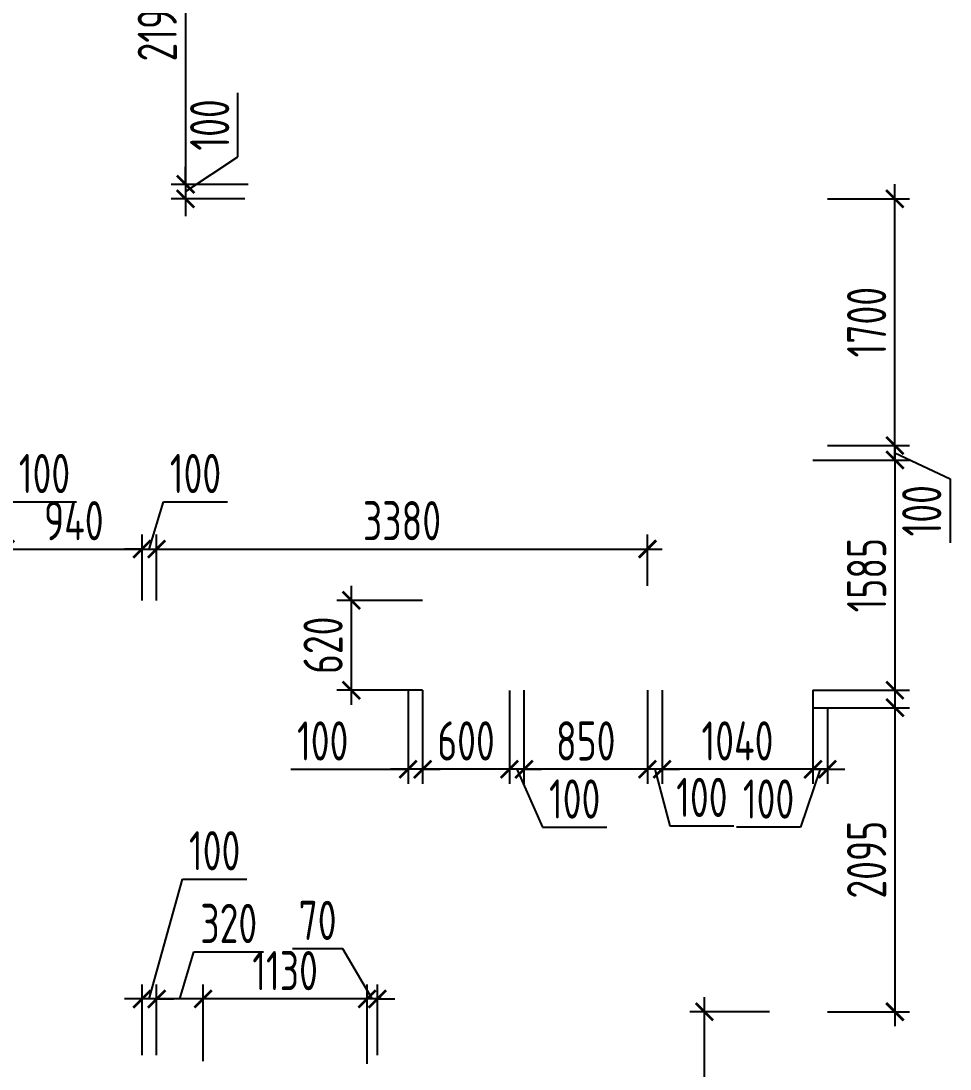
# Model space of a CAD drawing. Header units: millimetres. Extents: x -350007 to 535970, y -888 to 133718.
# Drawn here: x -205589 to -199190, y 106406 to 113626 of the extents above; entities that cross this region are included whole.
import ezdxf

# ---------------------------------------------------------------- set-up
doc = ezdxf.new("R2010")
doc.units = ezdxf.units.MM
doc.layers.add('АР_Размеры нов.', color=15, linetype='Continuous', lineweight=0)
doc.styles.add('ISOCPEUR', font='isocpeur.ttf', dxfattribs={"width": 0.7})
doc.dimstyles.new('R_100', dxfattribs={"dimtxt": 270, "dimasz": 120, "dimexe": 100, "dimexo": 0, "dimgap": 60, "dimtad": 1, "dimdec": 0, "dimrnd": 5, "dimzin": 0, "dimdsep": 46, "dimtxsty": 'ISOCPEUR', "dimblk": 'ARCHTICK', "dimcen": 0, "dimdle": 100, "dimclrd": 256, "dimclre": 256, "dimclrt": 256, "dimadec": 0, "dimazin": 0, "dimtfac": 2, "dimtdec": 0, "dimtofl": 0, "dimtmove": 1, "dimatfit": 3, "dimfxl": 1, "dimtvp": 3, "dimtolj": 1, "dimtzin": 0, "dimarcsym": 0})

# ---------------------------------------------------------------- blocks, each defined once
blk = doc.blocks.new('_ArchTick')
at = {"color": 0, "linetype": 'ByBlock', "const_width": 0.15}
blk.add_lwpolyline([(-0.5, -0.5), (0.5, 0.5)], dxfattribs=at)
blk = doc.blocks.new('*D2636')
at = {"layer": 'АР_Размеры нов.', "lineweight": -2, "ltscale": 100, "transparency": 16777216}
for p, q in [((-204334.4, 106461.5), (-204334.4, 106988.9)), ((-203204.4, 106443), (-203204.4, 106988.9)), ((-203104.4, 106888.9), (-204434.4, 106888.9))]:
    blk.add_line(p, q, dxfattribs=at)
at = {"layer": 'АР_Размеры нов.', "lineweight": -2, "ltscale": 100, "transparency": 16777216, "xscale": 120, "yscale": 120, "zscale": 120, "rotation": 180}
blk.add_blockref('_ArchTick', (-204334.4, 106888.9), dxfattribs=at)
at = {"layer": 'АР_Размеры нов.', "lineweight": -2, "ltscale": 100, "transparency": 16777216, "xscale": 120, "yscale": 120, "zscale": 120}
blk.add_blockref('_ArchTick', (-203204.4, 106888.9), dxfattribs=at)
at = {"layer": 'АР_Размеры нов.', "ltscale": 100, "transparency": 16777216, "insert": (-203769.4, 107083.9), "char_height": 270, "attachment_point": 5, "style": 'ISOCPEUR'}
blk.add_mtext('\\A1;1130', dxfattribs=at)
blk = doc.blocks.new('*D2637')
at = {"layer": 'АР_Размеры нов.', "lineweight": -2, "ltscale": 100, "transparency": 16777216}
for p, q in [((-203372.4, 107235), (-203719.2, 107235)), ((-203169.1, 106888.9), (-203372.4, 107235)), ((-203204.4, 106500.7), (-203204.4, 106988.9)), ((-203133.9, 106500.7), (-203133.9, 106988.9)), ((-203204.4, 106888.9), (-203324.4, 106888.9)), ((-203133.9, 106888.9), (-203204.4, 106888.9)), ((-203133.9, 106888.9), (-203013.9, 106888.9))]:
    blk.add_line(p, q, dxfattribs=at)
at = {"layer": 'АР_Размеры нов.', "lineweight": -2, "ltscale": 100, "transparency": 16777216, "xscale": 120, "yscale": 120, "zscale": 120}
blk.add_blockref('_ArchTick', (-203204.4, 106888.9), dxfattribs=at)
at = {"layer": 'АР_Размеры нов.', "lineweight": -2, "ltscale": 100, "transparency": 16777216, "xscale": 120, "yscale": 120, "zscale": 120, "rotation": 180}
blk.add_blockref('_ArchTick', (-203133.9, 106888.9), dxfattribs=at)
at = {"layer": 'АР_Размеры нов.', "ltscale": 100, "transparency": 16777216, "insert": (-203545.8, 107430), "char_height": 270, "attachment_point": 5, "style": 'ISOCPEUR'}
blk.add_mtext('\\A1;70', dxfattribs=at)
blk = doc.blocks.new('*D3147')
at = {"layer": 'АР_Размеры нов.', "lineweight": -2, "ltscale": 500, "transparency": 16777216}
for p, q in [((-204454.9, 114793.8), (-204454.9, 112400.4)), ((-204022.7, 114693.8), (-204554.9, 114693.8)), ((-204022.7, 112500.4), (-204554.9, 112500.4))]:
    blk.add_line(p, q, dxfattribs=at)
at = {"layer": 'АР_Размеры нов.', "lineweight": -2, "ltscale": 500, "transparency": 16777216, "xscale": 120, "yscale": 120, "zscale": 120}
for p, rotation in [((-204454.9, 114693.8), 90), ((-204454.9, 112500.4), 270)]:
    blk.add_blockref('_ArchTick', p, dxfattribs=dict(at, rotation=rotation))
at = {"layer": 'АР_Размеры нов.', "lineweight": 13, "ltscale": 500, "transparency": 16777216, "insert": (-204649.9, 113597.1), "char_height": 270, "attachment_point": 5, "rotation": 90, "style": 'ISOCPEUR'}
blk.add_mtext('\\A1;2195', dxfattribs=at)
blk = doc.blocks.new('*D3148')
at = {"layer": 'АР_Размеры нов.', "lineweight": -2, "ltscale": 500, "transparency": 16777216}
for p, q in [((-204093.9, 112688.9), (-204093.9, 113130.2)), ((-204454.9, 112450.5), (-204093.9, 112688.9)), ((-204454.9, 112500.4), (-204454.9, 112620.4)), ((-204022.7, 112500.4), (-204554.9, 112500.4)), ((-204454.9, 112500.4), (-204454.9, 112400.7)), ((-204046.4, 112400.7), (-204554.9, 112400.7)), ((-204454.9, 112400.7), (-204454.9, 112280.7))]:
    blk.add_line(p, q, dxfattribs=at)
at = {"layer": 'АР_Размеры нов.', "lineweight": -2, "ltscale": 500, "transparency": 16777216, "xscale": 120, "yscale": 120, "zscale": 120}
for p, rotation in [((-204454.9, 112500.4), 270), ((-204454.9, 112400.7), 90)]:
    blk.add_blockref('_ArchTick', p, dxfattribs=dict(at, rotation=rotation))
at = {"layer": 'АР_Размеры нов.', "lineweight": 13, "ltscale": 500, "transparency": 16777216, "insert": (-204288.9, 112909.5), "char_height": 270, "attachment_point": 5, "rotation": 90, "style": 'ISOCPEUR'}
blk.add_mtext('\\A1;100', dxfattribs=at)
blk = doc.blocks.new('*D3202')
at = {"layer": 'АР_Размеры нов.', "lineweight": -2, "ltscale": 500, "transparency": 16777216}
for p, q in [((-204494.6, 106888.9), (-204397.1, 107213.9)), ((-204397.1, 107213.9), (-203918, 107213.9)), ((-204654.8, 106500.7), (-204654.8, 106988.9)), ((-204334.4, 106461.5), (-204334.4, 106988.9)), ((-204234.4, 106888.9), (-204754.8, 106888.9))]:
    blk.add_line(p, q, dxfattribs=at)
at = {"layer": 'АР_Размеры нов.', "lineweight": -2, "ltscale": 500, "transparency": 16777216, "xscale": 120, "yscale": 120, "zscale": 120, "rotation": 180}
blk.add_blockref('_ArchTick', (-204654.8, 106888.9), dxfattribs=at)
at = {"layer": 'АР_Размеры нов.', "lineweight": -2, "ltscale": 500, "transparency": 16777216, "xscale": 120, "yscale": 120, "zscale": 120}
blk.add_blockref('_ArchTick', (-204334.4, 106888.9), dxfattribs=at)
at = {"layer": 'АР_Размеры нов.', "lineweight": 13, "ltscale": 500, "transparency": 16777216, "insert": (-204157.6, 107408.9), "char_height": 270, "attachment_point": 5, "style": 'ISOCPEUR'}
blk.add_mtext('\\A1;320', dxfattribs=at)
blk = doc.blocks.new('*D3203')
at = {"layer": 'АР_Размеры нов.', "lineweight": -2, "ltscale": 500, "transparency": 16777216}
for p, q in [((-204704.8, 106888.9), (-204475.2, 107714.9)), ((-204475.2, 107714.9), (-204033.9, 107714.9)), ((-204754.8, 106500.7), (-204754.8, 106988.9)), ((-204654.8, 106500.7), (-204654.8, 106988.9)), ((-204754.8, 106888.9), (-204874.8, 106888.9)), ((-204654.8, 106888.9), (-204754.8, 106888.9)), ((-204654.8, 106888.9), (-204534.8, 106888.9))]:
    blk.add_line(p, q, dxfattribs=at)
at = {"layer": 'АР_Размеры нов.', "lineweight": -2, "ltscale": 500, "transparency": 16777216, "xscale": 120, "yscale": 120, "zscale": 120}
blk.add_blockref('_ArchTick', (-204754.8, 106888.9), dxfattribs=at)
at = {"layer": 'АР_Размеры нов.', "lineweight": -2, "ltscale": 500, "transparency": 16777216, "xscale": 120, "yscale": 120, "zscale": 120, "rotation": 180}
blk.add_blockref('_ArchTick', (-204654.8, 106888.9), dxfattribs=at)
at = {"layer": 'АР_Размеры нов.', "lineweight": 13, "ltscale": 500, "transparency": 16777216, "insert": (-204254.6, 107909.9), "char_height": 270, "attachment_point": 5, "style": 'ISOCPEUR'}
blk.add_mtext('\\A1;100', dxfattribs=at)
blk = doc.blocks.new('*D3236')
at = {"layer": 'АР_Размеры нов.', "lineweight": -2, "ltscale": 500, "transparency": 16777216}
for p, q in [((-201173.4, 109015.3), (-201173.4, 108371.2)), ((-200133.9, 109015.3), (-200133.9, 108371.2)), ((-200033.9, 108471.2), (-201273.4, 108471.2))]:
    blk.add_line(p, q, dxfattribs=at)
at = {"layer": 'АР_Размеры нов.', "lineweight": -2, "ltscale": 500, "transparency": 16777216, "xscale": 120, "yscale": 120, "zscale": 120, "rotation": 180}
blk.add_blockref('_ArchTick', (-201173.4, 108471.2), dxfattribs=at)
at = {"layer": 'АР_Размеры нов.', "lineweight": -2, "ltscale": 500, "transparency": 16777216, "xscale": 120, "yscale": 120, "zscale": 120}
blk.add_blockref('_ArchTick', (-200133.9, 108471.2), dxfattribs=at)
at = {"layer": 'АР_Размеры нов.', "lineweight": 13, "ltscale": 500, "transparency": 16777216, "insert": (-200653.7, 108666.2), "char_height": 270, "attachment_point": 5, "style": 'ISOCPEUR'}
blk.add_mtext('\\A1;1040', dxfattribs=at)
blk = doc.blocks.new('*D3237')
at = {"layer": 'АР_Размеры нов.', "lineweight": -2, "ltscale": 500, "transparency": 16777216}
for p, q in [((-202124.1, 109015.3), (-202124.1, 108371.2)), ((-201273.4, 109015.3), (-201273.4, 108371.2)), ((-201173.4, 108471.2), (-202224.1, 108471.2))]:
    blk.add_line(p, q, dxfattribs=at)
at = {"layer": 'АР_Размеры нов.', "lineweight": -2, "ltscale": 500, "transparency": 16777216, "xscale": 120, "yscale": 120, "zscale": 120, "rotation": 180}
blk.add_blockref('_ArchTick', (-202124.1, 108471.2), dxfattribs=at)
at = {"layer": 'АР_Размеры нов.', "lineweight": -2, "ltscale": 500, "transparency": 16777216, "xscale": 120, "yscale": 120, "zscale": 120}
blk.add_blockref('_ArchTick', (-201273.4, 108471.2), dxfattribs=at)
at = {"layer": 'АР_Размеры нов.', "lineweight": 13, "ltscale": 500, "transparency": 16777216, "insert": (-201698.8, 108666.2), "char_height": 270, "attachment_point": 5, "style": 'ISOCPEUR'}
blk.add_mtext('\\A1;850', dxfattribs=at)
blk = doc.blocks.new('*D3238')
at = {"layer": 'АР_Размеры нов.', "lineweight": -2, "ltscale": 500, "transparency": 16777216}
for p, q in [((-202224.1, 109014.7), (-202224.1, 108371.2)), ((-202124.1, 109015.3), (-202124.1, 108371.2)), ((-202224.1, 108471.2), (-202344.1, 108471.2)), ((-202124.1, 108471.2), (-202224.1, 108471.2)), ((-202174.1, 108471.2), (-201995.6, 108071.2)), ((-202124.1, 108471.2), (-202004.1, 108471.2)), ((-201995.6, 108071.2), (-201554.3, 108071.2))]:
    blk.add_line(p, q, dxfattribs=at)
at = {"layer": 'АР_Размеры нов.', "lineweight": -2, "ltscale": 500, "transparency": 16777216, "xscale": 120, "yscale": 120, "zscale": 120}
blk.add_blockref('_ArchTick', (-202224.1, 108471.2), dxfattribs=at)
at = {"layer": 'АР_Размеры нов.', "lineweight": -2, "ltscale": 500, "transparency": 16777216, "xscale": 120, "yscale": 120, "zscale": 120, "rotation": 180}
blk.add_blockref('_ArchTick', (-202124.1, 108471.2), dxfattribs=at)
at = {"layer": 'АР_Размеры нов.', "lineweight": 13, "ltscale": 500, "transparency": 16777216, "insert": (-201775, 108266.2), "char_height": 270, "attachment_point": 5, "style": 'ISOCPEUR'}
blk.add_mtext('\\A1;100', dxfattribs=at)
blk = doc.blocks.new('*D3239')
at = {"layer": 'АР_Размеры нов.', "lineweight": -2, "ltscale": 500, "transparency": 16777216}
for p, q in [((-202822.4, 109015.3), (-202822.4, 108371.2)), ((-202224.1, 109014.7), (-202224.1, 108371.2)), ((-202124.1, 108471.2), (-202922.4, 108471.2))]:
    blk.add_line(p, q, dxfattribs=at)
at = {"layer": 'АР_Размеры нов.', "lineweight": -2, "ltscale": 500, "transparency": 16777216, "xscale": 120, "yscale": 120, "zscale": 120, "rotation": 180}
blk.add_blockref('_ArchTick', (-202822.4, 108471.2), dxfattribs=at)
at = {"layer": 'АР_Размеры нов.', "lineweight": -2, "ltscale": 500, "transparency": 16777216, "xscale": 120, "yscale": 120, "zscale": 120}
blk.add_blockref('_ArchTick', (-202224.1, 108471.2), dxfattribs=at)
at = {"layer": 'АР_Размеры нов.', "lineweight": 13, "ltscale": 500, "transparency": 16777216, "insert": (-202523.3, 108666.2), "char_height": 270, "attachment_point": 5, "style": 'ISOCPEUR'}
blk.add_mtext('\\A1;600', dxfattribs=at)
blk = doc.blocks.new('*D3240')
at = {"layer": 'АР_Размеры нов.', "lineweight": -2, "ltscale": 500, "transparency": 16777216}
for p, q in [((-202922.4, 109015.3), (-202922.4, 108371.2)), ((-202822.4, 109015.3), (-202822.4, 108371.2)), ((-203731.1, 108471.2), (-202922.4, 108471.2)), ((-202922.4, 108471.2), (-203042.4, 108471.2)), ((-202822.4, 108471.2), (-202922.4, 108471.2)), ((-202822.4, 108471.2), (-202702.4, 108471.2))]:
    blk.add_line(p, q, dxfattribs=at)
at = {"layer": 'АР_Размеры нов.', "lineweight": -2, "ltscale": 500, "transparency": 16777216, "xscale": 120, "yscale": 120, "zscale": 120}
blk.add_blockref('_ArchTick', (-202922.4, 108471.2), dxfattribs=at)
at = {"layer": 'АР_Размеры нов.', "lineweight": -2, "ltscale": 500, "transparency": 16777216, "xscale": 120, "yscale": 120, "zscale": 120, "rotation": 180}
blk.add_blockref('_ArchTick', (-202822.4, 108471.2), dxfattribs=at)
at = {"layer": 'АР_Размеры нов.', "lineweight": 13, "ltscale": 500, "transparency": 16777216, "insert": (-203510.5, 108666.2), "char_height": 270, "attachment_point": 5, "style": 'ISOCPEUR'}
blk.add_mtext('\\A1;100', dxfattribs=at)
blk = doc.blocks.new('*D3241')
at = {"layer": 'АР_Размеры нов.', "lineweight": -2, "ltscale": 500, "transparency": 16777216}
for p, q in [((-203313.1, 108915.3), (-203313.1, 109734.7)), ((-202822.4, 109634.7), (-203413.1, 109634.7)), ((-202822.4, 109015.3), (-203413.1, 109015.3))]:
    blk.add_line(p, q, dxfattribs=at)
at = {"layer": 'АР_Размеры нов.', "lineweight": -2, "ltscale": 500, "transparency": 16777216, "xscale": 120, "yscale": 120, "zscale": 120}
for p, rotation in [((-203313.1, 109634.7), 90), ((-203313.1, 109015.3), 270)]:
    blk.add_blockref('_ArchTick', p, dxfattribs=dict(at, rotation=rotation))
at = {"layer": 'АР_Размеры нов.', "lineweight": 13, "ltscale": 500, "transparency": 16777216, "insert": (-203508.1, 109325), "char_height": 270, "attachment_point": 5, "rotation": 90, "style": 'ISOCPEUR'}
blk.add_mtext('\\A1;620', dxfattribs=at)
blk = doc.blocks.new('*D3242')
at = {"layer": 'АР_Размеры нов.', "lineweight": -2, "ltscale": 500, "transparency": 16777216}
for p, q in [((-199569.1, 110700.9), (-199569.1, 108915.3)), ((-200133.9, 110600.9), (-199469.1, 110600.9)), ((-200133.9, 109015.3), (-199469.1, 109015.3))]:
    blk.add_line(p, q, dxfattribs=at)
at = {"layer": 'АР_Размеры нов.', "lineweight": -2, "ltscale": 500, "transparency": 16777216, "xscale": 120, "yscale": 120, "zscale": 120}
for p, rotation in [((-199569.1, 110600.9), 90), ((-199569.1, 109015.3), 270)]:
    blk.add_blockref('_ArchTick', p, dxfattribs=dict(at, rotation=rotation))
at = {"layer": 'АР_Размеры нов.', "lineweight": 13, "ltscale": 500, "transparency": 16777216, "insert": (-199764.1, 109808.1), "char_height": 270, "attachment_point": 5, "rotation": 90, "style": 'ISOCPEUR'}
blk.add_mtext('\\A1;1585', dxfattribs=at)
blk = doc.blocks.new('*D3243')
at = {"layer": 'АР_Размеры нов.', "lineweight": -2, "ltscale": 500, "transparency": 16777216}
for p, q in [((-199569.1, 110700.9), (-199569.1, 110820.9)), ((-200033.9, 110700.9), (-199469.1, 110700.9)), ((-199569.1, 110600.9), (-199569.1, 110700.9)), ((-199569.1, 110650.9), (-199189.6, 110472.3)), ((-200133.9, 110600.9), (-199469.1, 110600.9)), ((-199569.1, 110600.9), (-199569.1, 110480.9)), ((-199189.6, 110472.3), (-199189.6, 110031))]:
    blk.add_line(p, q, dxfattribs=at)
at = {"layer": 'АР_Размеры нов.', "lineweight": -2, "ltscale": 500, "transparency": 16777216, "xscale": 120, "yscale": 120, "zscale": 120}
for p, rotation in [((-199569.1, 110700.9), 270), ((-199569.1, 110600.9), 90)]:
    blk.add_blockref('_ArchTick', p, dxfattribs=dict(at, rotation=rotation))
at = {"layer": 'АР_Размеры нов.', "lineweight": 13, "ltscale": 500, "transparency": 16777216, "insert": (-199384.6, 110251.7), "char_height": 270, "attachment_point": 5, "rotation": 90, "style": 'ISOCPEUR'}
blk.add_mtext('\\A1;100', dxfattribs=at)
blk = doc.blocks.new('*D3244')
at = {"layer": 'АР_Размеры нов.', "lineweight": -2, "ltscale": 500, "transparency": 16777216}
for p, q in [((-199569.1, 110600.9), (-199569.1, 112500.7)), ((-200033.9, 112400.7), (-199469.1, 112400.7)), ((-200033.9, 110700.9), (-199469.1, 110700.9))]:
    blk.add_line(p, q, dxfattribs=at)
at = {"layer": 'АР_Размеры нов.', "lineweight": -2, "ltscale": 500, "transparency": 16777216, "xscale": 120, "yscale": 120, "zscale": 120}
for p, rotation in [((-199569.1, 112400.7), 90), ((-199569.1, 110700.9), 270)]:
    blk.add_blockref('_ArchTick', p, dxfattribs=dict(at, rotation=rotation))
at = {"layer": 'АР_Размеры нов.', "lineweight": 13, "ltscale": 500, "transparency": 16777216, "insert": (-199764.1, 111550.8), "char_height": 270, "attachment_point": 5, "rotation": 90, "style": 'ISOCPEUR'}
blk.add_mtext('\\A1;1700', dxfattribs=at)
blk = doc.blocks.new('*D2407')
at = {"layer": 'АР_Размеры нов.', "lineweight": -2, "ltscale": 500, "transparency": 16777216}
for p, q in [((-200133.9, 108895.3), (-200133.9, 108371.2)), ((-200033.9, 108895.3), (-200033.9, 108371.2)), ((-200133.9, 108471.2), (-200253.9, 108471.2)), ((-200083.9, 108471.2), (-200218.9, 108071.2)), ((-200133.9, 108471.2), (-200033.9, 108471.2)), ((-200033.9, 108471.2), (-199913.9, 108471.2)), ((-200218.9, 108071.2), (-200660.2, 108071.2))]:
    blk.add_line(p, q, dxfattribs=at)
at = {"layer": 'АР_Размеры нов.', "lineweight": -2, "ltscale": 500, "transparency": 16777216, "xscale": 120, "yscale": 120, "zscale": 120}
blk.add_blockref('_ArchTick', (-200133.9, 108471.2), dxfattribs=at)
at = {"layer": 'АР_Размеры нов.', "lineweight": -2, "ltscale": 500, "transparency": 16777216, "xscale": 120, "yscale": 120, "zscale": 120, "rotation": 180}
blk.add_blockref('_ArchTick', (-200033.9, 108471.2), dxfattribs=at)
at = {"layer": 'АР_Размеры нов.', "lineweight": 13, "ltscale": 500, "transparency": 16777216, "insert": (-200439.5, 108266.2), "char_height": 270, "attachment_point": 5, "style": 'ISOCPEUR'}
blk.add_mtext('\\A1;100', dxfattribs=at)
blk = doc.blocks.new('*D2408')
at = {"layer": 'АР_Размеры нов.', "lineweight": -2, "ltscale": 500, "transparency": 16777216}
for p, q in [((-201273.4, 109015.3), (-201273.4, 108371.2)), ((-201173.4, 109015.3), (-201173.4, 108371.2)), ((-201273.4, 108471.2), (-201393.4, 108471.2)), ((-201173.4, 108471.2), (-201273.4, 108471.2)), ((-201223.4, 108471.2), (-201119.5, 108082.3)), ((-201173.4, 108471.2), (-201053.4, 108471.2)), ((-201119.5, 108082.3), (-200678.2, 108082.3))]:
    blk.add_line(p, q, dxfattribs=at)
at = {"layer": 'АР_Размеры нов.', "lineweight": -2, "ltscale": 500, "transparency": 16777216, "xscale": 120, "yscale": 120, "zscale": 120}
blk.add_blockref('_ArchTick', (-201273.4, 108471.2), dxfattribs=at)
at = {"layer": 'АР_Размеры нов.', "lineweight": -2, "ltscale": 500, "transparency": 16777216, "xscale": 120, "yscale": 120, "zscale": 120, "rotation": 180}
blk.add_blockref('_ArchTick', (-201173.4, 108471.2), dxfattribs=at)
at = {"layer": 'АР_Размеры нов.', "lineweight": 13, "ltscale": 500, "transparency": 16777216, "insert": (-200898.9, 108277.3), "char_height": 270, "attachment_point": 5, "style": 'ISOCPEUR'}
blk.add_mtext('\\A1;100', dxfattribs=at)
blk = doc.blocks.new('*D3280')
at = {"layer": 'АР_Размеры нов.', "lineweight": -2, "transparency": 16777216}
for p, q in [((-205744.8, 109988.4), (-205647.3, 110313.4)), ((-205647.3, 110313.4), (-205206, 110313.4)), ((-205794.8, 109634.7), (-205794.8, 110088.4)), ((-205694.8, 109634.7), (-205694.8, 110088.4)), ((-205794.8, 109988.4), (-205914.8, 109988.4)), ((-205794.8, 109988.4), (-205694.8, 109988.4)), ((-205694.8, 109988.4), (-205574.8, 109988.4))]:
    blk.add_line(p, q, dxfattribs=at)
at = {"layer": 'АР_Размеры нов.', "lineweight": -2, "transparency": 16777216, "xscale": 120, "yscale": 120, "zscale": 120}
blk.add_blockref('_ArchTick', (-205794.8, 109988.4), dxfattribs=at)
at = {"layer": 'АР_Размеры нов.', "lineweight": -2, "transparency": 16777216, "xscale": 120, "yscale": 120, "zscale": 120, "rotation": 180}
blk.add_blockref('_ArchTick', (-205694.8, 109988.4), dxfattribs=at)
at = {"layer": 'АР_Размеры нов.', "transparency": 16777216, "insert": (-205426.7, 110508.4), "char_height": 270, "attachment_point": 5, "style": 'ISOCPEUR'}
blk.add_mtext('\\A1;100', dxfattribs=at)
blk = doc.blocks.new('*D3281')
at = {"layer": 'АР_Размеры нов.', "lineweight": -2, "transparency": 16777216}
for p, q in [((-205694.8, 109634.7), (-205694.8, 110088.4)), ((-204754.8, 109634.7), (-204754.8, 110088.4)), ((-205794.8, 109988.4), (-204654.8, 109988.4))]:
    blk.add_line(p, q, dxfattribs=at)
at = {"layer": 'АР_Размеры нов.', "lineweight": -2, "transparency": 16777216, "xscale": 120, "yscale": 120, "zscale": 120, "rotation": 180}
blk.add_blockref('_ArchTick', (-205694.8, 109988.4), dxfattribs=at)
at = {"layer": 'АР_Размеры нов.', "lineweight": -2, "transparency": 16777216, "xscale": 120, "yscale": 120, "zscale": 120}
blk.add_blockref('_ArchTick', (-204754.8, 109988.4), dxfattribs=at)
at = {"layer": 'АР_Размеры нов.', "transparency": 16777216, "insert": (-205224.8, 110183.4), "char_height": 270, "attachment_point": 5, "style": 'ISOCPEUR'}
blk.add_mtext('\\A1;940', dxfattribs=at)
blk = doc.blocks.new('*D3282')
at = {"layer": 'АР_Размеры нов.', "lineweight": -2, "transparency": 16777216}
for p, q in [((-204704.8, 109988.4), (-204607.3, 110313.4)), ((-204607.3, 110313.4), (-204166, 110313.4)), ((-204754.8, 109634.7), (-204754.8, 110088.4)), ((-204654.8, 109634.7), (-204654.8, 110088.4)), ((-204754.8, 109988.4), (-204874.8, 109988.4)), ((-204754.8, 109988.4), (-204654.8, 109988.4)), ((-204654.8, 109988.4), (-204534.8, 109988.4))]:
    blk.add_line(p, q, dxfattribs=at)
at = {"layer": 'АР_Размеры нов.', "lineweight": -2, "transparency": 16777216, "xscale": 120, "yscale": 120, "zscale": 120}
blk.add_blockref('_ArchTick', (-204754.8, 109988.4), dxfattribs=at)
at = {"layer": 'АР_Размеры нов.', "lineweight": -2, "transparency": 16777216, "xscale": 120, "yscale": 120, "zscale": 120, "rotation": 180}
blk.add_blockref('_ArchTick', (-204654.8, 109988.4), dxfattribs=at)
at = {"layer": 'АР_Размеры нов.', "transparency": 16777216, "insert": (-204386.7, 110508.4), "char_height": 270, "attachment_point": 5, "style": 'ISOCPEUR'}
blk.add_mtext('\\A1;100', dxfattribs=at)
blk = doc.blocks.new('*D3283')
at = {"layer": 'АР_Размеры нов.', "lineweight": -2, "transparency": 16777216}
for p, q in [((-204654.8, 109634.7), (-204654.8, 110088.4)), ((-201273.4, 109734.7), (-201273.4, 110088.4)), ((-204754.8, 109988.4), (-201173.4, 109988.4))]:
    blk.add_line(p, q, dxfattribs=at)
at = {"layer": 'АР_Размеры нов.', "lineweight": -2, "transparency": 16777216, "xscale": 120, "yscale": 120, "zscale": 120, "rotation": 180}
blk.add_blockref('_ArchTick', (-204654.8, 109988.4), dxfattribs=at)
at = {"layer": 'АР_Размеры нов.', "lineweight": -2, "transparency": 16777216, "xscale": 120, "yscale": 120, "zscale": 120}
blk.add_blockref('_ArchTick', (-201273.4, 109988.4), dxfattribs=at)
at = {"layer": 'АР_Размеры нов.', "transparency": 16777216, "insert": (-202964.1, 110183.4), "char_height": 270, "attachment_point": 5, "style": 'ISOCPEUR'}
blk.add_mtext('\\A1;3380', dxfattribs=at)
blk = doc.blocks.new('*D3284')
at = {"layer": 'АР_Размеры нов.', "lineweight": -2, "transparency": 16777216}
for p, q in [((-199569.1, 108995.3), (-199569.1, 106700.7)), ((-200133.9, 108895.3), (-199469.1, 108895.3)), ((-200033.9, 106800.7), (-199469.1, 106800.7))]:
    blk.add_line(p, q, dxfattribs=at)
at = {"layer": 'АР_Размеры нов.', "lineweight": -2, "transparency": 16777216, "xscale": 120, "yscale": 120, "zscale": 120}
for p, rotation in [((-199569.1, 108895.3), 90), ((-199569.1, 106800.7), 270)]:
    blk.add_blockref('_ArchTick', p, dxfattribs=dict(at, rotation=rotation))
at = {"layer": 'АР_Размеры нов.', "transparency": 16777216, "insert": (-199764.1, 107848), "char_height": 270, "attachment_point": 5, "rotation": 90, "style": 'ISOCPEUR'}
blk.add_mtext('\\A1;2095', dxfattribs=at)
blk = doc.blocks.new('*D3295')
at = {"layer": 'АР_Размеры нов.', "lineweight": -2, "transparency": 16777216}
for p, q in [((-200881.8, 100400.7), (-200881.8, 106900.7)), ((-200433.9, 106800.7), (-200981.8, 106800.7)), ((-200433.9, 100500.7), (-200981.8, 100500.7))]:
    blk.add_line(p, q, dxfattribs=at)
at = {"layer": 'АР_Размеры нов.', "lineweight": -2, "transparency": 16777216, "xscale": 120, "yscale": 120, "zscale": 120}
for p, rotation in [((-200881.8, 106800.7), 90), ((-200881.8, 100500.7), 270)]:
    blk.add_blockref('_ArchTick', p, dxfattribs=dict(at, rotation=rotation))
at = {"layer": 'АР_Размеры нов.', "transparency": 16777216, "insert": (-201076.8, 103650.7), "char_height": 270, "attachment_point": 5, "rotation": 90, "style": 'ISOCPEUR'}
blk.add_mtext('\\A1;6300', dxfattribs=at)

msp = doc.modelspace()

# ---------------------------------------------------------------- dimensions: what is measured, and where the dimension line sits
at = {"layer": 'АР_Размеры нов.', "lineweight": 13, "ltscale": 500}
for base, p1, p2, picture, middle in [((-204454.9, 112500.4), (-204022.7, 114693.8), (-204022.7, 112500.4), '*D3147', (-204649.9, 113597.1)), ((-199569.1, 112400.7), (-200033.9, 110700.9), (-200033.9, 112400.7), '*D3244', (-199764.1, 111550.8)), ((-199569.1, 109015.3), (-200133.9, 110600.9), (-200133.9, 109015.3), '*D3242', (-199764.1, 109808.1)), ((-203313.1, 109634.7), (-202822.4, 109015.3), (-202822.4, 109634.7), '*D3241', (-203508.1, 109325))]:
    dim = msp.add_linear_dim(base=base, p1=p1, p2=p2, angle=90, dimstyle='R_100', override={"dimpost": '\\X'}, dxfattribs=at)
    dim.commit()
    dim.dimension.update_dxf_attribs({"geometry": picture, "text_midpoint": middle})
for base, p1, p2, picture, middle in [((-204454.9, 112400.7), (-204022.7, 112500.4), (-204046.4, 112400.7), '*D3148', (-204093.9, 112748.9)), ((-199569.1, 110700.9), (-200133.9, 110600.9), (-200033.9, 110700.9), '*D3243', (-199189.6, 110412.3))]:
    dim = msp.add_linear_dim(base=base, p1=p1, p2=p2, angle=90, dimstyle='R_100', override={"dimpost": '\\X'}, dxfattribs=at)
    dim.commit()
    dim.dimension.update_dxf_attribs({"geometry": picture, "text_midpoint": middle, "dimtype": 160})
at = {"layer": 'АР_Размеры нов.'}
for base, p1, p2, picture, middle in [((-205694.8, 109988.4), (-205794.8, 109634.7), (-205694.8, 109634.7), '*D3280', (-205587.3, 110508.4)), ((-204654.8, 109988.4), (-204754.8, 109634.7), (-204654.8, 109634.7), '*D3282', (-204547.3, 110508.4)), ((-204754.8, 109988.4), (-205694.8, 109634.7), (-204754.8, 109634.7), '*D3281', (-205224.8, 110183.4)), ((-201273.4, 109988.4), (-204654.8, 109634.7), (-201273.4, 109734.7), '*D3283', (-202964.1, 110183.4))]:
    dim = msp.add_linear_dim(base=base, p1=p1, p2=p2, dimstyle='R_100', override={"dimpost": '\\X'}, dxfattribs=at)
    dim.commit()
    dim.dimension.update_dxf_attribs({"geometry": picture, "text_midpoint": middle})
at = {"layer": 'АР_Размеры нов.', "lineweight": 13, "ltscale": 500}
for base, p1, p2, override, picture, middle in [((-202922.4, 108471.2), (-202822.4, 109015.3), (-202922.4, 109015.3), {"dimpost": '\\X'}, '*D3240', (-203510.5, 108278.8)), ((-202224.1, 108471.2), (-202124.1, 109015.3), (-202224.1, 109014.7), {"dimpost": '\\X'}, '*D3238', (-201935.6, 108071.2)), ((-201273.4, 108471.2), (-201173.4, 109015.3), (-201273.4, 109015.3), {"dimpost": '\\X'}, '*D2408', (-201059.5, 108082.3)), ((-200033.9, 108471.2), (-200133.9, 108895.3), (-200033.9, 108895.3), {"dimpost": '\\X'}, '*D2407', (-200278.9, 108071.2)), ((-204754.8, 106888.9), (-204654.8, 106500.7), (-204754.8, 106500.7), {"dimpost": '\\X', "dimfxl": 2.5, "dimarcsym": 1}, '*D3203', (-204415.2, 107714.9))]:
    dim = msp.add_linear_dim(base=base, p1=p1, p2=p2, dimstyle='R_100', override=override, dxfattribs=at)
    dim.commit()
    dim.dimension.update_dxf_attribs({"geometry": picture, "text_midpoint": middle, "dimtype": 160})
for base, p1, p2, override, picture, middle in [((-202822.4, 108471.2), (-202224.1, 109014.7), (-202822.4, 109015.3), {"dimpost": '\\X'}, '*D3239', (-202523.3, 108666.2)), ((-202124.1, 108471.2), (-201273.4, 109015.3), (-202124.1, 109015.3), {"dimpost": '\\X'}, '*D3237', (-201698.8, 108666.2)), ((-201173.3857, 108471.2282), (-200133.9151, 109015.2778), (-201173.3857, 109015.2778), {"dimpost": '\\X'}, '*D3236', (-200653.6504, 108666.2282)), ((-204654.8, 106888.9), (-204334.4, 106461.5), (-204654.8, 106500.7), {"dimpost": '\\X', "dimfxl": 2.5, "dimarcsym": 1}, '*D3202', (-204337.1, 107408.9))]:
    dim = msp.add_linear_dim(base=base, p1=p1, p2=p2, dimstyle='R_100', override=override, dxfattribs=at)
    dim.commit()
    dim.dimension.update_dxf_attribs({"geometry": picture, "text_midpoint": middle})
at = {"layer": 'АР_Размеры нов.'}
for base, p1, p2, picture, middle in [((-199569.1, 106800.7), (-200133.9, 108895.3), (-200033.9, 106800.7), '*D3284', (-199764.1, 107848)), ((-200881.8, 106800.7), (-200433.9, 100500.7), (-200433.9, 106800.7), '*D3295', (-201076.8, 103650.7))]:
    dim = msp.add_linear_dim(base=base, p1=p1, p2=p2, angle=90, dimstyle='R_100', override={"dimpost": '\\X'}, dxfattribs=at)
    dim.commit()
    dim.dimension.update_dxf_attribs({"geometry": picture, "text_midpoint": middle})
at = {"layer": 'АР_Размеры нов.', "ltscale": 100}
dim = msp.add_linear_dim(base=(-203204.3723, 106888.8537), p1=(-203133.8616, 106500.6822), p2=(-203204.3723, 106500.6822), dimstyle='R_100', override={"dimpost": '\\X', "dimfxl": 2.5, "dimarcsym": 1}, dxfattribs=at)
dim.commit()
dim.dimension.update_dxf_attribs({"geometry": '*D2637', "text_midpoint": (-203432.4309, 107235.0317), "dimtype": 160})
dim = msp.add_linear_dim(base=(-204334.4, 106888.9), p1=(-203204.4, 106443), p2=(-204334.4, 106461.5), dimstyle='R_100', override={"dimpost": '\\X', "dimfxl": 2.5, "dimarcsym": 1}, dxfattribs=at)
dim.commit()
dim.dimension.update_dxf_attribs({"geometry": '*D2636', "text_midpoint": (-203769.4, 107083.9)})

doc.saveas('drawing.dxf')
